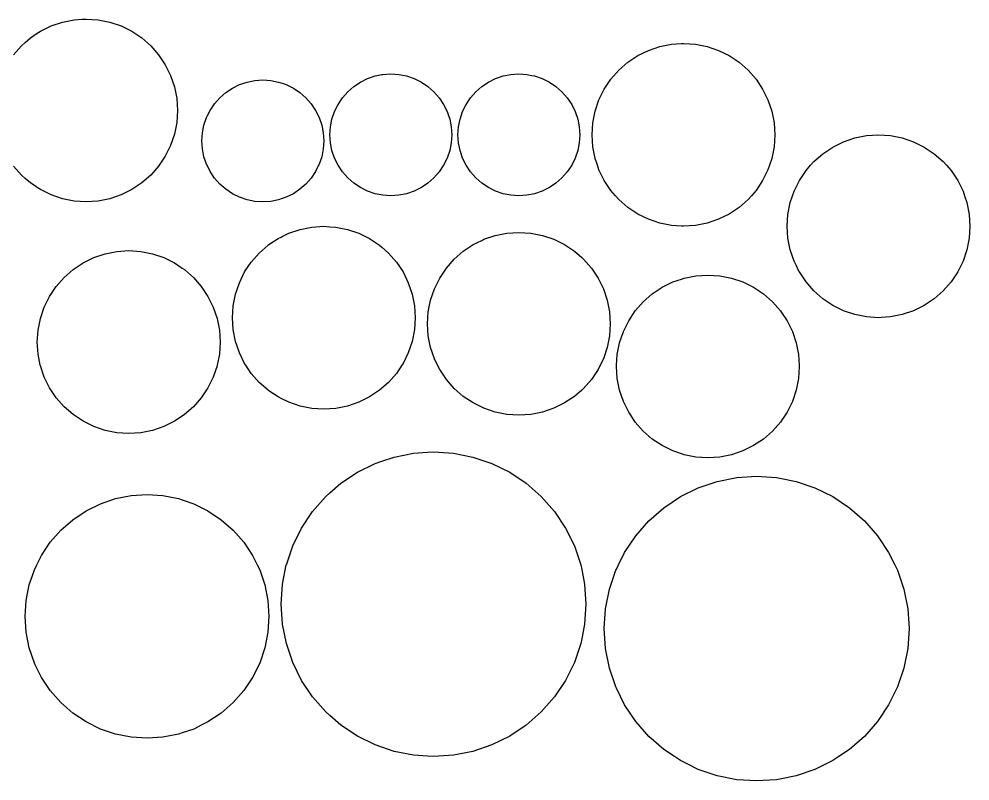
# Model space of a CAD drawing. Extents: x -118 to 162, y 29 to 157.
# Drawn here: x 6 to 162, y 29 to 154 of the extents above; entities that cross this region are included whole.
import ezdxf

# ---------------------------------------------------------------- set-up
doc = ezdxf.new("R2010")
doc.units = 0

msp = doc.modelspace()

# ---------------------------------------------------------------- linework, layer by layer
at = {"layer": 'Layer 1', "color": 10}
for points in [[(6.393, 149.607), (7, 150.138742), (7.869, 150.9), (9, 151.655849), (9.5, 151.99), (11.26, 152.858), (13.118, 153.489), (15.042, 153.872), (16.384001, 153.95973), (17, 154), (18.958, 153.872), (20.882, 153.489), (22.74, 152.858), (24.5, 151.99), (26.131001, 150.9), (27.607, 149.607), (28.9, 148.131001), (29.99, 146.5), (30.047209, 146.384001), (30.858, 144.74), (31.489, 142.882), (31.872, 140.958), (32, 139), (31.872, 137.042), (31.489, 135.118), (30.858, 133.26), (29.99, 131.5), (28.987547, 130), (28.9, 129.869), (27.607, 128.393), (26.131001, 127.1), (24.5, 126.01), (22.74, 125.142), (20.882, 124.511), (18.958, 124.128), (17, 124), (15.042, 124.128), (13.118, 124.511), (11.26, 125.142), (9.5, 126.01), (9, 126.344151), (7.869, 127.1), (7, 127.861258), (6.393, 128.393), (5.1, 129.869)], [(115, 120), (114.688004, 120.020396), (113.042, 120.128), (111.117996, 120.511), (109.260002, 121.142), (107.5, 122.01), (105.869003, 123.1), (104.392998, 124.393), (103.861259, 125), (103.099998, 125.869), (102.010002, 127.5), (101.141998, 129.26), (100.890686, 130), (100.511002, 131.118), (100.127998, 133.042), (100, 135), (100.127998, 136.958), (100.511002, 138.882), (101.141998, 140.74), (102.010002, 142.5), (103.099998, 144.131), (104.392998, 145.607), (105.869003, 146.9), (107.5, 147.99), (109.260002, 148.858), (111.117996, 149.489), (113.042, 149.872), (114.688004, 149.979603), (115, 150), (116.958, 149.872), (118.882004, 149.489), (120.739998, 148.858), (122.5, 147.99), (124.130997, 146.9), (125.607002, 145.607), (126.900002, 144.131), (127.989998, 142.5), (128.858002, 140.74), (129.488998, 138.882), (129.871994, 136.958), (130, 135), (129.871994, 133.042), (129.488998, 131.118), (129.109314, 130), (128.858002, 129.26), (127.989998, 127.5), (126.900002, 125.869), (126.138741, 125), (125.607002, 124.393), (124.130997, 123.1), (122.5, 122.01), (120.739998, 121.142), (118.882004, 120.511), (116.958, 120.128), (115, 120)], [(5.1, 148.131001), (6.393, 149.607)], [(55.914001, 135.305), (56, 134), (55.914001, 132.695), (55.659, 131.412), (55.238998, 130.173), (55.153606, 130), (54.66, 129), (53.933998, 127.912), (53.070999, 126.929), (52.088001, 126.066), (51, 125.34), (49.827, 124.761), (49.152, 124.532187), (48.588001, 124.341), (47.305, 124.086), (46, 124), (44.695, 124.086), (43.411999, 124.341), (42.173, 124.761), (41, 125.34), (39.911999, 126.066), (38.929001, 126.929), (38.066002, 127.912), (37.34, 129), (36.846394, 130), (36.761002, 130.173), (36.341, 131.412), (36.085999, 132.695), (36, 134), (36.085999, 135.305), (36.341, 136.588), (36.761002, 137.827), (36.941166, 138.192), (37.34, 139), (38.066002, 140.088), (38.929001, 141.071), (39.911999, 141.934), (41, 142.66), (42.173, 143.239), (43.411999, 143.659), (44.695, 143.914), (46, 144), (47.305, 143.914), (48.588001, 143.659), (49.152, 143.467813), (49.827, 143.239), (51, 142.66), (52.088001, 141.934), (53.070999, 141.071), (53.933998, 140.088), (54.66, 139), (55.238998, 137.827), (55.659, 136.588), (55.914001, 135.305)], [(76.238998, 138.827), (76.454254, 138.192), (76.658997, 137.588), (76.914001, 136.305), (77, 135), (76.914001, 133.695), (76.658997, 132.412), (76.238998, 131.173), (75.660004, 130), (74.933998, 128.912), (74.070999, 127.929), (73.087997, 127.066), (72, 126.34), (70.827003, 125.761), (69.587997, 125.341), (68.305, 125.086), (67, 125), (65.695, 125.086), (64.412003, 125.341), (63.173, 125.761), (62, 126.34), (60.911999, 127.066), (59.929001, 127.929), (59.066002, 128.912), (58.34, 130), (57.761002, 131.173), (57.341, 132.412), (57.085999, 133.695), (57, 135), (57.085999, 136.305), (57.341, 137.588), (57.761002, 138.827), (58.34, 140), (59.066002, 141.088), (59.929001, 142.071), (60.911999, 142.934), (62, 143.66), (63.173, 144.239), (64.412003, 144.659), (65.536003, 144.882399), (65.695, 144.914), (67, 145), (68.305, 144.914), (69.587997, 144.659), (70.827003, 144.239), (72, 143.66), (73.087997, 142.934), (74.070999, 142.071), (74.933998, 141.088), (75.660004, 140), (76.238998, 138.827)], [(97.914001, 136.305), (98, 135), (97.914001, 133.695), (97.658997, 132.412), (97.238998, 131.173), (96.660004, 130), (95.933998, 128.912), (95.070999, 127.929), (94.087997, 127.066), (93, 126.34), (91.827003, 125.761), (90.587997, 125.341), (89.305, 125.086), (88, 125), (86.695, 125.086), (85.412003, 125.341), (84.172997, 125.761), (83, 126.34), (81.912003, 127.066), (80.929001, 127.929), (80.066002, 128.912), (79.339996, 130), (78.761002, 131.173), (78.341003, 132.412), (78.085999, 133.695), (78, 135), (78.085999, 136.305), (78.341003, 137.588), (78.761002, 138.827), (79.339996, 140), (80.066002, 141.088), (80.929001, 142.071), (81.912003, 142.934), (81.919998, 142.939339), (83, 143.66), (84.172997, 144.239), (85.412003, 144.659), (86.695, 144.914), (88, 145), (89.305, 144.914), (90.112, 144.753607), (90.587997, 144.659), (91.827003, 144.239), (93, 143.66), (94.087997, 142.934), (95.070999, 142.071), (95.933998, 141.088), (96.660004, 140), (97.238998, 138.827), (97.658997, 137.588), (97.914001, 136.305)], [(148.957993, 105.128), (147.455994, 105.02981), (147, 105), (145.042007, 105.128), (143.117996, 105.511), (141.259995, 106.142), (139.5, 107.01), (137.869003, 108.1), (136.393005, 109.393), (135.100006, 110.868999), (134.009995, 112.5), (134, 112.520277), (133.45961, 113.615999), (133.141998, 114.26), (132.511002, 116.118), (132.128006, 118.042), (132, 120), (132.128006, 121.958), (132.511002, 123.882), (132.890686, 125), (133.141998, 125.74), (134.009995, 127.5), (135.100006, 129.131), (135.861252, 130), (136.393005, 130.607), (137.869003, 131.9), (139.5, 132.99), (141.259995, 133.858), (143.117996, 134.489), (145.042007, 134.872), (147, 135), (148.957993, 134.872), (150.882004, 134.489), (152.740005, 133.858), (154.5, 132.99), (156.130997, 131.9), (157.606995, 130.607), (158.138748, 130), (158.899994, 129.131), (159.990005, 127.5), (160.858002, 125.74), (161.109314, 125), (161.488998, 123.882), (161.871994, 121.958), (162, 120), (161.871994, 118.042), (161.488998, 116.118), (160.858002, 114.26), (160.54039, 113.615999), (159.990005, 112.5), (158.899994, 110.868999), (157.606995, 109.393), (156.130997, 108.1), (154.5, 107.01), (152.740005, 106.142), (150.882004, 105.511), (148.957993, 105.128)], [(48.5, 92.009998), (47, 93.012451), (46.868999, 93.099998), (45.393002, 94.393002), (44.099998, 95.868999), (43.189106, 97.231998), (43.009998, 97.5), (42.141998, 99.26), (41.511002, 101.118), (41.127998, 103.042), (41, 105), (41.127998, 106.958), (41.511002, 108.882), (42.141998, 110.74), (43.009998, 112.5), (44.099998, 114.131), (45.393002, 115.607), (46.868999, 116.9), (47, 116.987548), (48.5, 117.99), (49, 118.236591), (49.152, 118.311555), (50.259998, 118.858), (52.118, 119.489), (54.042, 119.872), (56, 120), (57, 119.934628), (57.958, 119.872), (59.882, 119.489), (61.740002, 118.858), (63.5, 117.99), (65.130997, 116.9), (65.536003, 116.545214), (66.607002, 115.607), (67.900002, 114.131), (68.989998, 112.5), (69.858002, 110.74), (70.488998, 108.882), (70.872002, 106.958), (71, 105), (70.872002, 103.042), (70.488998, 101.118), (69.858002, 99.26), (68.989998, 97.5), (68.810898, 97.231998), (67.900002, 95.868999), (66.607002, 94.393002), (65.130997, 93.099998), (63.5, 92.009998), (61.740002, 91.141998), (59.882, 90.511002), (57.958, 90.127998), (57, 90.065372), (56, 90), (54.042, 90.127998), (52.118, 90.511002), (50.259998, 91.141998), (49, 91.763409), (48.5, 92.009998)], [(100.989998, 111.5), (101.858002, 109.74), (102.488998, 107.882), (102.872002, 105.958), (103, 104), (102.872002, 102.042), (102.488998, 100.118), (101.858002, 98.26), (101.351006, 97.231998), (100.989998, 96.5), (99.900002, 94.868999), (98.607002, 93.393002), (98.304001, 93.127567), (97.130997, 92.099998), (95.5, 91.009998), (93.739998, 90.141998), (91.882004, 89.511002), (89.958, 89.127998), (88, 89), (86.042, 89.127998), (84.117996, 89.511002), (82.260002, 90.141998), (80.5, 91.009998), (78.869003, 92.099998), (77.392998, 93.393002), (76.099998, 94.868999), (75.010002, 96.5), (74.648994, 97.231998), (74.141998, 98.26), (73.511002, 100.118), (73.127998, 102.042), (73, 104), (73.127998, 105.958), (73.511002, 107.882), (74.141998, 109.74), (75.010002, 111.5), (76.099998, 113.131001), (77.392998, 114.607), (78.869003, 115.9), (80.5, 116.99), (81.919998, 117.690318), (82.260002, 117.858), (84.117996, 118.489), (86.042, 118.872), (88, 119), (89.958, 118.872), (91.882004, 118.489), (93.739998, 117.858), (95.5, 116.99), (97.130997, 115.9), (98.304001, 114.872433), (98.607002, 114.607), (99.900002, 113.131001), (100.989998, 111.5)], [(35.900002, 110.131001), (36, 109.981367), (36.990002, 108.5), (37.858002, 106.74), (38.488998, 104.882), (38.872002, 102.958), (39, 101), (38.872002, 99.042), (38.511692, 97.231998), (38.488998, 97.118), (37.858002, 95.259998), (36.990002, 93.5), (36, 92.018635), (35.900002, 91.868999), (34.606998, 90.393002), (33.131001, 89.099998), (32.768002, 88.857407), (31.5, 88.009998), (29.74, 87.141998), (27.882, 86.511002), (25.958, 86.127998), (24, 86), (22.042, 86.127998), (20.118, 86.511002), (18.26, 87.141998), (16.5, 88.009998), (14.869, 89.099998), (13.393, 90.393002), (12.1, 91.868999), (11.01, 93.5), (10.142, 95.259998), (9.511, 97.118), (9.488307, 97.231998), (9.128, 99.042), (9, 101), (9.128, 102.958), (9.511, 104.882), (10.142, 106.74), (11.01, 108.5), (12.1, 110.131001), (13.393, 111.607), (14.869, 112.9), (16.384001, 113.912477), (16.5, 113.99), (18.26, 114.858), (20.118, 115.489), (22.042, 115.872), (24, 116), (25.958, 115.872), (27.882, 115.489), (29.74, 114.858), (31.5, 113.99), (32.768002, 113.142593), (33.131001, 112.9), (34.606998, 111.607), (35.900002, 110.131001)], [(119, 82), (117.042, 82.127998), (115.117996, 82.511002), (114.688004, 82.657032), (113.260002, 83.141998), (111.5, 84.009998), (109.869003, 85.099998), (108.392998, 86.393002), (107.099998, 87.868999), (106.344154, 89), (106.010002, 89.5), (105.141998, 91.259998), (104.511002, 93.118), (104.127998, 95.042), (104, 97), (104.015167, 97.231998), (104.127998, 98.958), (104.511002, 100.882), (105.141998, 102.74), (106.010002, 104.5), (107.099998, 106.131001), (108.392998, 107.607), (109.869003, 108.9), (111.5, 109.99), (113.260002, 110.858), (114.688004, 111.342966), (115.117996, 111.489), (117.042, 111.872), (119, 112), (120.958, 111.872), (122.882004, 111.489), (124.739998, 110.858), (126.5, 109.99), (128.130997, 108.9), (129.606995, 107.607), (130.899994, 106.131001), (131.072006, 105.873631), (131.990005, 104.5), (132.858002, 102.74), (133.488998, 100.882), (133.871994, 98.958), (133.984833, 97.231998), (134, 97), (133.871994, 95.042), (133.488998, 93.118), (132.858002, 91.259998), (131.990005, 89.5), (131.655853, 89), (131.072006, 88.126369), (130.899994, 87.868999), (129.606995, 86.393002), (128.130997, 85.099998), (126.5, 84.009998), (124.739998, 83.141998), (122.882004, 82.511002), (120.958, 82.127998), (119, 82)], [(56.321999, 75.678001), (57, 76.272457), (58.780998, 77.834), (61.5, 79.651001), (64.432999, 81.097), (65.536003, 81.471313), (67.529999, 82.147999), (70.737, 82.785999), (73, 82.934418), (74, 83), (77.263, 82.785999), (80.470001, 82.147999), (83.567001, 81.097), (86.5, 79.651001), (89.219002, 77.834), (91.678001, 75.678001), (93.834, 73.219002), (95.651001, 70.5), (97.097, 67.567001), (98.148003, 64.470001), (98.149193, 64.463997), (98.304001, 63.685844), (98.786003, 61.263), (99, 58), (98.786003, 54.737), (98.304001, 52.314156), (98.148003, 51.529999), (97.097, 48.432999), (95.651001, 45.5), (93.834, 42.780998), (91.678001, 40.321999), (89.219002, 38.166), (86.5, 36.348999), (83.567001, 34.903), (80.470001, 33.851997), (77.263, 33.213997), (74, 33), (73, 33.065582), (70.737, 33.213997), (67.529999, 33.851997), (65.536003, 34.528687), (64.432999, 34.903), (61.5, 36.348999), (58.780998, 38.166), (57, 39.727547), (56.321999, 40.321999), (54.166, 42.780998), (52.348999, 45.5), (50.903, 48.432999), (49.852001, 51.529999), (49.214001, 54.737), (49, 58), (49.214001, 61.263), (49.850807, 64.463997), (49.852001, 64.470001), (50.903, 67.567001), (52.348999, 70.5), (54.166, 73.219002), (56.321999, 75.678001)], [(133.470001, 29.851997), (131.072006, 29.374939), (130.263, 29.213997), (127, 29), (123.737, 29.213997), (120.529999, 29.851997), (117.432999, 30.903), (115.824516, 31.695999), (114.5, 32.348999), (113.525826, 33), (111.780998, 34.166), (109.321999, 36.321999), (107.166, 38.780998), (105.348999, 41.5), (104, 44.236252), (103.903, 44.432999), (102.851997, 47.529999), (102.213997, 50.737), (102, 54), (102.213997, 57.263), (102.851997, 60.470001), (103.903, 63.567001), (104, 63.763748), (104.34523, 64.463997), (105.348999, 66.5), (107.166, 69.219002), (109.321999, 71.678001), (111.780998, 73.834), (114.5, 75.651001), (117.432999, 77.097), (120.529999, 78.147999), (123.737, 78.785999), (127, 79), (130.263, 78.785999), (131.072006, 78.625057), (133.470001, 78.147999), (136.567001, 77.097), (139.5, 75.651001), (142.218994, 73.834), (144.677994, 71.678001), (146.834, 69.219002), (148.651001, 66.5), (149.65477, 64.463997), (150.097, 63.567001), (151.147995, 60.470001), (151.785995, 57.263), (152, 54), (151.785995, 50.737), (151.147995, 47.529999), (150.097, 44.432999), (148.651001, 41.5), (146.834, 38.780998), (144.677994, 36.321999), (142.218994, 34.166), (140.474167, 33), (139.5, 32.348999), (136.567001, 30.903), (133.470001, 29.851997)], [(34.653999, 74.478001), (36, 73.814178), (37, 73.320999), (39.174999, 71.867001), (41.141998, 70.141998), (42.867001, 68.174999), (44.320999, 66), (45.078526, 64.463997), (45.478001, 63.653999), (46.319, 61.176003), (46.828999, 58.611), (47, 56), (46.828999, 53.389), (46.319, 50.823997), (45.478001, 48.346001), (44.320999, 46), (42.867001, 43.824997), (41.141998, 41.858002), (39.174999, 40.133003), (37, 38.679001), (36, 38.185822), (34.653999, 37.522003), (32.768002, 36.88192), (32.175999, 36.681), (29.611, 36.170998), (27, 36), (24.389, 36.170998), (21.823999, 36.681), (19.346001, 37.522003), (17, 38.679001), (14.825, 40.133003), (12.858, 41.858002), (11.133, 43.824997), (9.679, 46), (8.653186, 48.080002), (8.522, 48.346001), (7.681, 50.823997), (7.171, 53.389), (7, 56), (7.171, 58.611), (7.681, 61.176003), (8.522, 63.653999), (8.921475, 64.463997), (9.679, 66), (11.133, 68.174999), (12.858, 70.141998), (14.825, 71.867001), (17, 73.320999), (19.346001, 74.478001), (21.823999, 75.319), (24.389, 75.828999), (27, 76), (29.611, 75.828999), (32.175999, 75.319), (32.768002, 75.118084), (34.653999, 74.478001)]]:
    msp.add_lwpolyline(points, dxfattribs=at)

doc.saveas('drawing.dxf')
